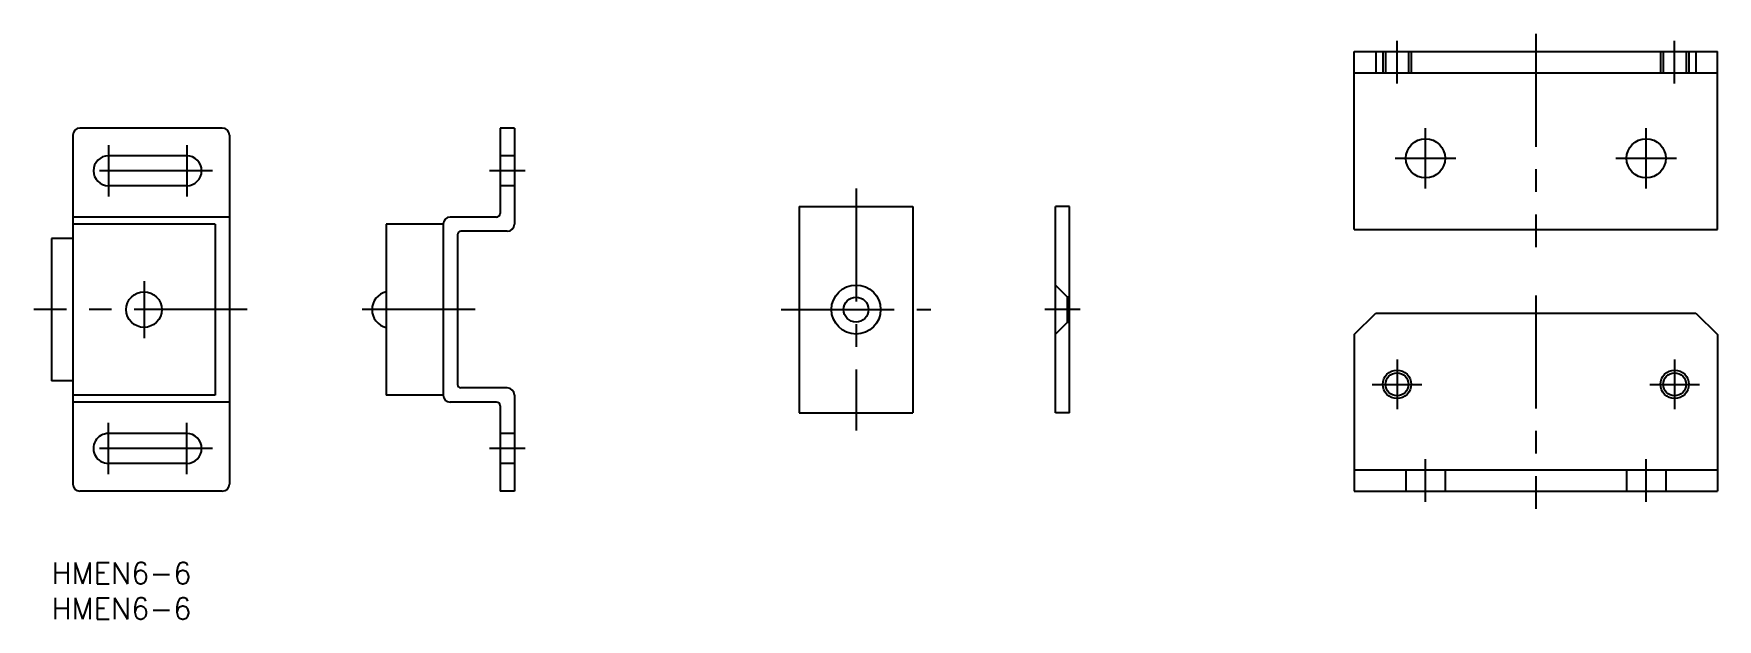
# Model space of a CAD drawing. Extents: x -2 to 234, y -8 to 74.
import ezdxf

# ---------------------------------------------------------------- set-up
doc = ezdxf.new("R2010")
doc.units = 0
doc.header["$LTSCALE"] = 0.5
doc.linetypes.add('CENTER', pattern=[50.8, 31.75, -6.35, 6.35, -6.35])
doc.linetypes.add('DASHED', pattern=[19.05, 12.7, -6.35])
for name, color, linetype in [('MSM_CENTER', 1, 'CENTER'), ('MSM_CONTINUOUS', 7, 'CONTINUOUS'), ('MSM_DASHED', 4, 'DASHED'), ('MSM_NARROW', 5, 'CONTINUOUS'), ('MSM_PART_NUMBER', 7, 'CONTINUOUS')]:
    doc.layers.add(name, color=color, linetype=linetype)
doc.styles.get("Standard").update_dxf_attribs({"font": 'txt.shx', "height": 3, "bigfont": 'bigfont.shx'})

msp = doc.modelspace()

# ---------------------------------------------------------------- linework, layer by layer
at = {"layer": 'MSM_CENTER'}
for p, q in [((208.53, 74.25), (208.53, 44.25)), ((189.03, 67.25), (189.03, 73.25)), ((228.03, 67.25), (228.03, 73.25)), ((193.03, 52.5), (193.03, 61)), ((224.03, 52.5), (224.03, 61)), ((8, 58.6), (8, 51.4)), ((19, 58.6), (19, 51.4)), ((22.6, 55), (4.4, 55)), ((66.53, 55), (61.53, 55)), ((188.78, 56.75), (197.28, 56.75)), ((219.78, 56.75), (228.28, 56.75)), ((113.03, 52.5), (113.03, 18.5)), ((13, 39.5), (13, 31.5)), ((27.5, 35.5), (-2.5, 35.5)), ((59.53, 35.5), (42.53, 35.5)), ((102.53, 35.5), (123.53, 35.5)), ((144.53, 35.5), (139.53, 35.5)), ((208.53, 37.5), (208.53, 7.5)), ((189.03, 28.5), (189.03, 21.5)), ((228.03, 28.5), (228.03, 21.5)), ((185.53, 25), (192.53, 25)), ((224.53, 25), (231.53, 25)), ((8, 12.4), (8, 19.6)), ((19, 12.4), (19, 19.6)), ((22.6, 16), (4.4, 16)), ((66.53, 16), (61.53, 16)), ((193.03, 8.5), (193.03, 14.5)), ((224.03, 8.5), (224.03, 14.5))]:
    msp.add_line(p, q, dxfattribs=at)
at = {"layer": 'MSM_CONTINUOUS'}
for p, q in [((183.03, 46.75), (183.03, 71.75)), ((183.03, 71.75), (234.03, 71.75)), ((186.03, 71.75), (186.03, 68.75)), ((231.03, 71.75), (231.03, 68.75)), ((234.03, 46.75), (234.03, 71.75)), ((183.03, 68.75), (234.03, 68.75)), ((3, 60), (3, 11)), ((24, 61), (4, 61)), ((25, 60), (25, 11)), ((63.03, 61), (63.03, 49)), ((65.03, 61), (63.03, 61)), ((65.03, 61), (65.03, 47.5)), ((19, 57.1), (7.99, 57.1)), ((19, 52.9), (7.99, 52.9)), ((105.03, 50), (105.03, 21)), ((105.03, 50), (121.03, 50)), ((121.03, 50), (121.03, 21)), ((143.03, 50), (141.03, 50)), ((141.03, 21), (141.03, 50)), ((143.03, 21), (143.03, 50)), ((25, 48.5), (3, 48.5)), ((23, 47.5), (3, 47.5)), ((23, 47.5), (23, 23.5)), ((47.03, 47.5), (47.03, 23.5)), ((55.03, 47.5), (47.03, 47.5)), ((55.03, 47.5), (55.03, 23.5)), ((62.53, 48.5), (56.03, 48.5)), ((3, 45.5), (0, 45.5)), ((0, 45.5), (0, 25.5)), ((57.03, 46), (57.03, 25)), ((64.03, 46.5), (57.53, 46.5)), ((183.03, 46.75), (234.03, 46.75)), ((183.03, 32), (186.03, 35)), ((186.03, 35), (231.03, 35)), ((231.03, 35), (234.03, 32)), ((183.03, 32), (183.03, 10)), ((234.03, 32), (234.03, 10)), ((3, 25.5), (0, 25.5)), ((64.03, 24.5), (57.53, 24.5)), ((23, 23.5), (3, 23.5)), ((25, 22.5), (3, 22.5)), ((55.03, 23.5), (47.03, 23.5)), ((62.53, 22.5), (56.03, 22.5)), ((63.03, 22), (63.03, 10)), ((65.03, 23.5), (65.03, 10)), ((105.03, 21), (121.03, 21)), ((143.03, 21), (141.03, 21)), ((19, 18.1), (7.99, 18.1)), ((19, 13.9), (7.99, 13.9)), ((183.03, 13), (234.03, 13)), ((24, 10), (4, 10)), ((65.03, 10), (63.03, 10)), ((183.03, 10), (234.03, 10))]:
    msp.add_line(p, q, dxfattribs=at)
for centre, radius in [((193.03, 56.75), 2.75), ((224.03, 56.75), 2.75), ((13, 35.5), 2.5), ((113.03, 35.5), 3.45), ((113.03, 35.5), 1.75), ((189.03, 25), 1.62), ((228.03, 25), 1.62)]:
    msp.add_circle(centre, radius, dxfattribs=at)
for centre, radius, start, end in [((4, 60), 1, 90, 180), ((24, 60), 1, 0, 90), ((8, 55), 2.1, 90, 270), ((19, 55), 2.1, 270, 90), ((56.03, 47.5), 1, 90, 180), ((62.53, 49), 0.5, 270, 0), ((64.03, 47.5), 1, 270, 0), ((57.53, 46), 0.5, 90, 180), ((47.59, 35.5), 2.56, 102.6804, 257.3196), ((57.53, 25), 0.5, 180, 270), ((64.03, 23.5), 1, 0, 90), ((56.03, 23.5), 1, 180, 270), ((62.53, 22), 0.5, 0, 90), ((8, 16), 2.1, 90, 270.0177), ((19, 16), 2.1, 270, 90), ((4, 11), 1, 180, 270), ((24, 11), 1, 270, 360)]:
    msp.add_arc(centre, radius, start, end, dxfattribs=at)
at = {"layer": 'MSM_DASHED'}
for p, q in [((187.03, 71.75), (187.03, 68.75)), ((187.41, 71.75), (187.41, 68.75)), ((190.65, 71.75), (190.65, 68.75)), ((191.03, 71.75), (191.03, 68.75)), ((226.03, 71.75), (226.03, 68.75)), ((226.41, 71.75), (226.41, 68.75)), ((229.65, 71.75), (229.65, 68.75)), ((230.03, 71.75), (230.03, 68.75)), ((65.03, 57.1), (63.03, 57.1)), ((65.03, 52.9), (63.03, 52.9)), ((142.73, 37.25), (141.03, 38.95)), ((142.73, 33.75), (142.73, 37.25)), ((143.03, 37.25), (142.73, 37.25)), ((141.03, 32.05), (142.73, 33.75)), ((142.73, 33.75), (143.03, 33.75)), ((65.03, 18.1), (63.03, 18.1)), ((65.03, 13.9), (63.03, 13.9)), ((190.28, 13), (190.28, 10)), ((195.78, 13), (195.78, 10)), ((221.28, 13), (221.28, 10)), ((226.78, 13), (226.78, 10))]:
    msp.add_line(p, q, dxfattribs=at)
at = {"layer": 'MSM_NARROW'}
for centre in [(189.03, 25), (228.03, 25)]:
    msp.add_circle(centre, 2, dxfattribs=at)

# ---------------------------------------------------------------- texts
at = {"layer": 'MSM_PART_NUMBER'}
for p in [(0, -3), (0, -8)]:
    msp.add_text('HMEN6-6', height=3, dxfattribs=at).set_placement(p)

doc.saveas('drawing.dxf')
